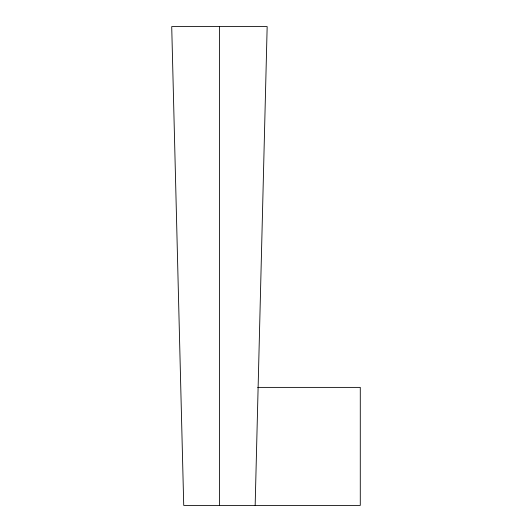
<?xml version="1.0" encoding="UTF-8"?>
<svg xmlns="http://www.w3.org/2000/svg" width="532" height="532" viewBox="0 0 532 532"><rect width="100%" height="100%" fill="white"/><g stroke="black" fill="none" stroke-linecap="round" stroke-linejoin="round"><path stroke-width="0.8" d="M255.161 505.4L267.164 26.6L171.716 26.6L183.726 505.4L360.284 505.4L360.284 387.389L257.681 387.389M219.443 26.6L219.443 505.4"/></g></svg>
